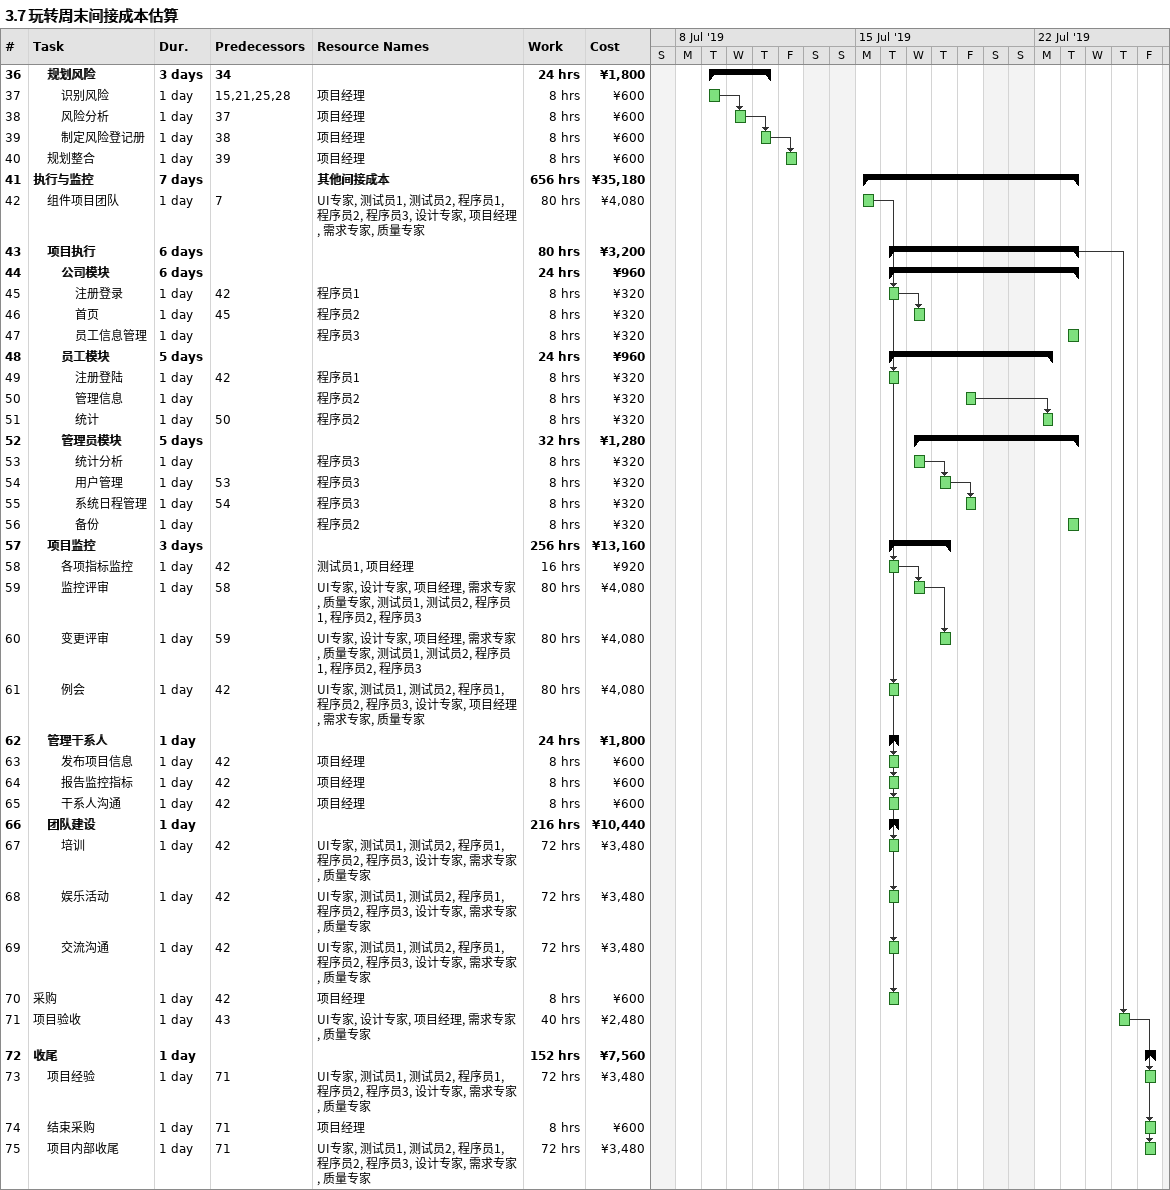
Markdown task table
3.7 玩转周末间接成本估算

| ID | Level | Task | Duration | Start | Finish | Predecessors | Resources | Work (h) | Cost (¥) |
|---|---|---|---|---|---|---|---|---|---|
| 36 | 2 | **规划风险** | 3d | 2019-07-09 | 2019-07-11 | 34 |  | 24 | 1800 |
| 37 | 3 | 识别风险 | 1d | 2019-07-09 | 2019-07-09 | 15, 21, 25, 28 | 项目经理 | 8 | 600 |
| 38 | 3 | 风险分析 | 1d | 2019-07-10 | 2019-07-10 | 37 | 项目经理 | 8 | 600 |
| 39 | 3 | 制定风险登记册 | 1d | 2019-07-11 | 2019-07-11 | 38 | 项目经理 | 8 | 600 |
| 40 | 2 | 规划整合 | 1d | 2019-07-12 | 2019-07-12 | 39 | 项目经理 | 8 | 600 |
| 41 | 1 | **执行与监控** | 7d | 2019-07-15 | 2019-07-23 |  | 其他间接成本 | 656 | 35180 |
| 42 | 2 | 组件项目团队 | 1d | 2019-07-15 | 2019-07-15 | 7 | UI专家, 测试员1, 测试员2, 程序员1, 程序员2, 程序员3, 设计专家, 项目经理, 需求专家, 质量专家 | 80 | 4080 |
| 43 | 2 | **项目执行** | 6d | 2019-07-16 | 2019-07-23 |  |  | 80 | 3200 |
| 44 | 3 | **公司模块** | 6d | 2019-07-16 | 2019-07-23 |  |  | 24 | 960 |
| 45 | 4 | 注册登录 | 1d | 2019-07-16 | 2019-07-16 | 42 | 程序员1 | 8 | 320 |
| 46 | 4 | 首页 | 1d | 2019-07-17 | 2019-07-17 | 45 | 程序员2 | 8 | 320 |
| 47 | 4 | 员工信息管理 | 1d | 2019-07-23 | 2019-07-23 |  | 程序员3 | 8 | 320 |
| 48 | 3 | **员工模块** | 5d | 2019-07-16 | 2019-07-22 |  |  | 24 | 960 |
| 49 | 4 | 注册登陆 | 1d | 2019-07-16 | 2019-07-16 | 42 | 程序员1 | 8 | 320 |
| 50 | 4 | 管理信息 | 1d | 2019-07-19 | 2019-07-19 |  | 程序员2 | 8 | 320 |
| 51 | 4 | 统计 | 1d | 2019-07-22 | 2019-07-22 | 50 | 程序员2 | 8 | 320 |
| 52 | 3 | **管理员模块** | 5d | 2019-07-17 | 2019-07-23 |  |  | 32 | 1280 |
| 53 | 4 | 统计分析 | 1d | 2019-07-17 | 2019-07-17 |  | 程序员3 | 8 | 320 |
| 54 | 4 | 用户管理 | 1d | 2019-07-18 | 2019-07-18 | 53 | 程序员3 | 8 | 320 |
| 55 | 4 | 系统日程管理 | 1d | 2019-07-19 | 2019-07-19 | 54 | 程序员3 | 8 | 320 |
| 56 | 4 | 备份 | 1d | 2019-07-23 | 2019-07-23 |  | 程序员2 | 8 | 320 |
| 57 | 2 | **项目监控** | 3d | 2019-07-16 | 2019-07-18 |  |  | 256 | 13160 |
| 58 | 3 | 各项指标监控 | 1d | 2019-07-16 | 2019-07-16 | 42 | 测试员1, 项目经理 | 16 | 920 |
| 59 | 3 | 监控评审 | 1d | 2019-07-17 | 2019-07-17 | 58 | UI专家, 设计专家, 项目经理, 需求专家, 质量专家, 测试员1, 测试员2, 程序员1, 程序员2, 程序员3 | 80 | 4080 |
| 60 | 3 | 变更评审 | 1d | 2019-07-18 | 2019-07-18 | 59 | UI专家, 设计专家, 项目经理, 需求专家, 质量专家, 测试员1, 测试员2, 程序员1, 程序员2, 程序员3 | 80 | 4080 |
| 61 | 3 | 例会 | 1d | 2019-07-16 | 2019-07-16 | 42 | UI专家, 测试员1, 测试员2, 程序员1, 程序员2, 程序员3, 设计专家, 项目经理, 需求专家, 质量专家 | 80 | 4080 |
| 62 | 2 | **管理干系人** | 1d | 2019-07-16 | 2019-07-16 |  |  | 24 | 1800 |
| 63 | 3 | 发布项目信息 | 1d | 2019-07-16 | 2019-07-16 | 42 | 项目经理 | 8 | 600 |
| 64 | 3 | 报告监控指标 | 1d | 2019-07-16 | 2019-07-16 | 42 | 项目经理 | 8 | 600 |
| 65 | 3 | 干系人沟通 | 1d | 2019-07-16 | 2019-07-16 | 42 | 项目经理 | 8 | 600 |
| 66 | 2 | **团队建设** | 1d | 2019-07-16 | 2019-07-16 |  |  | 216 | 10440 |
| 67 | 3 | 培训 | 1d | 2019-07-16 | 2019-07-16 | 42 | UI专家, 测试员1, 测试员2, 程序员1, 程序员2, 程序员3, 设计专家, 需求专家, 质量专家 | 72 | 3480 |
| 68 | 3 | 娱乐活动 | 1d | 2019-07-16 | 2019-07-16 | 42 | UI专家, 测试员1, 测试员2, 程序员1, 程序员2, 程序员3, 设计专家, 需求专家, 质量专家 | 72 | 3480 |
| 69 | 3 | 交流沟通 | 1d | 2019-07-16 | 2019-07-16 | 42 | UI专家, 测试员1, 测试员2, 程序员1, 程序员2, 程序员3, 设计专家, 需求专家, 质量专家 | 72 | 3480 |
| 70 | 1 | 采购 | 1d | 2019-07-16 | 2019-07-16 | 42 | 项目经理 | 8 | 600 |
| 71 | 1 | 项目验收 | 1d | 2019-07-25 | 2019-07-25 | 43 | UI专家, 设计专家, 项目经理, 需求专家, 质量专家 | 40 | 2480 |
| 72 | 1 | **收尾** | 1d | 2019-07-26 | 2019-07-26 |  |  | 152 | 7560 |
| 73 | 2 | 项目经验 | 1d | 2019-07-26 | 2019-07-26 | 71 | UI专家, 测试员1, 测试员2, 程序员1, 程序员2, 程序员3, 设计专家, 需求专家, 质量专家 | 72 | 3480 |
| 74 | 2 | 结束采购 | 1d | 2019-07-26 | 2019-07-26 | 71 | 项目经理 | 8 | 600 |
| 75 | 2 | 项目内部收尾 | 1d | 2019-07-26 | 2019-07-26 | 71 | UI专家, 测试员1, 测试员2, 程序员1, 程序员2, 程序员3, 设计专家, 需求专家, 质量专家 | 72 | 3480 |
